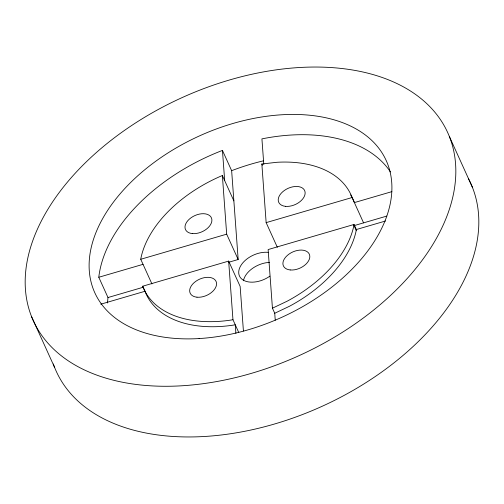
<?xml version="1.0" encoding="UTF-8"?>
<svg xmlns="http://www.w3.org/2000/svg" width="504" height="504" viewBox="0 0 504 504"><rect width="100%" height="100%" fill="white"/><g stroke="black" fill="none" stroke-linecap="round" stroke-linejoin="round"><path stroke-width="0.76" d="M151.924 283.909L140.742 259.27L140.887 258.363A113.778 70.825 -24.4 0 1 221.136 176.035L222.371 175.537L233.862 200.876M272.437 308.196L287.072 301.241A113.778 70.825 -24.4 0 0 353.915 225.364L354.06 224.456L268.128 249.562L272.437 308.196L274.737 313.261L275.247 320.229M274.737 313.261L289.365 306.306A113.778 70.825 -24.4 0 0 356.215 230.435L356.359 229.528L354.06 224.456M140.742 259.27L226.674 234.165L222.371 175.537M277.326 247.269L266.15 222.629L352.082 197.524L363.579 222.869M107.56 302.998A159.995 99.603 -24.4 0 1 107.988 297.536L98.79 277.263L143.042 264.335M391.885 191.64L354.381 202.595L354.117 201.808A113.778 70.825 -24.4 0 0 350.633 194.909M238.745 332.483L232.961 319.725L231.708 319.952A113.778 70.825 -24.4 0 1 142.991 286.99L142.72 286.203L228.652 261.097L240.15 286.436L243.419 330.996M107.988 297.536L143.237 287.236M228.369 262.37L238.172 259.503L231.645 170.68L222.453 150.412A159.995 99.603 -24.4 0 0 98.79 277.263M353.776 225.729L386.826 216.071M100.768 304.196L145.02 291.268L145.291 292.055A113.778 70.825 -24.4 0 0 234.007 325.017L235.261 324.796L235.885 333.308M356.359 229.528L385.61 220.979M266.15 222.629L261.847 164.002L276.866 162.294A113.778 70.825 -24.4 0 1 351.817 196.736L352.082 197.524M449.329 136.414A227.55 141.655 -24.4 0 1 181.579 385.799A227.55 141.655 -24.4 0 1 90.6 157.765A227.55 141.655 -24.4 0 1 449.329 136.414L472.324 187.091M353.915 225.364L356.215 230.435M261.847 164.002L262.42 165.268M226.674 234.165L238.172 259.503M142.72 286.203L145.02 291.268M31.676 316.909L54.671 367.586M263.8 164.424L261.923 138.877A159.995 99.603 -24.4 0 1 390.455 171.933M222.453 150.412L224.671 180.602M228.652 261.097L232.961 319.725M243.463 280.753A21.332 13.28 -24.4 0 1 269.438 262.401M269.854 276.173A21.332 13.28 -24.4 0 1 238.732 273.092A21.332 13.28 -24.4 0 1 268.103 252.347M468.436 178.674A227.55 141.655 -24.4 0 1 319.996 407.251A227.55 141.655 -24.4 0 1 53.317 363.964M231.645 170.68A159.995 99.603 -24.4 0 1 263.51 160.814M290.222 269.955A14.219 8.851 -24.4 0 0 309.803 256.127A14.219 8.851 -24.4 0 0 289.057 254.073A14.219 8.851 -24.4 0 0 290.222 269.955M192.308 233.579A14.219 8.851 -24.4 0 0 211.888 219.75A14.219 8.851 -24.4 0 0 191.142 217.697A14.219 8.851 -24.4 0 0 192.308 233.579M199.074 338.556A159.995 99.603 -24.4 0 0 387.337 163.202A159.995 99.603 -24.4 0 0 135.103 178.221A159.995 99.603 -24.4 0 0 199.074 338.556M285.548 206.344A14.219 8.851 -24.4 0 0 305.128 192.509A14.219 8.851 -24.4 0 0 284.382 190.455A14.219 8.851 -24.4 0 0 285.548 206.344M196.982 297.196A14.219 8.851 -24.4 0 0 216.562 283.368A14.219 8.851 -24.4 0 0 195.817 281.314A14.219 8.851 -24.4 0 0 196.982 297.196"/></g></svg>
